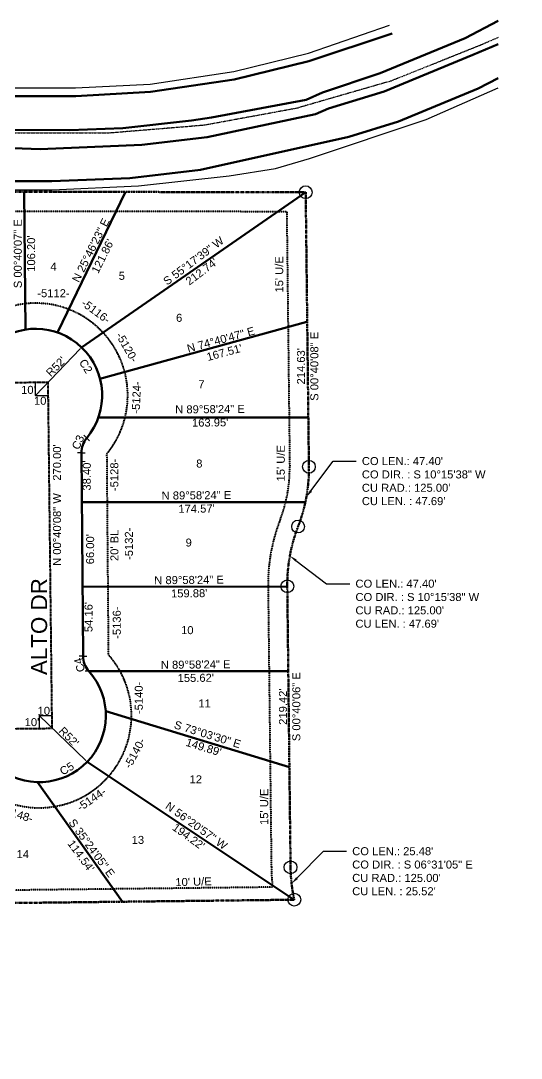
# Model space of a CAD drawing. Header units: feet. Extents: x -96 to 7087, y -114 to 696.
# Drawn here: x 626 to 1017, y -114 to 696 of the extents above; entities that cross this region are included whole.
import ezdxf
from ezdxf import colors
from ezdxf.entities.mleader import LeaderData, LeaderLine
from ezdxf.math import Vec2, Vec3

# ---------------------------------------------------------------- set-up
doc = ezdxf.new("R2010")
doc.units = ezdxf.units.FT
doc.header["$MEASUREMENT"] = 0
for name, pattern in [('AutoCAD_Module2$0$BORDER2', [0.875, 0.25, -0.125, 0.25, -0.125, 0, -0.125]), ('CENTER2', [1.125, 0.75, -0.125, 0.125, -0.125]), ('HIDDEN2', [0.1875, 0.125, -0.0625])]:
    doc.linetypes.add(name, pattern=pattern)
for name, color, linetype, lineweight in [('AutoCAD_Module2$0$BOUNDARY', 7, 'AutoCAD_Module2$0$BORDER2', 90), ('BUILDINGLINE', 6, 'HIDDEN2', 40), ('EASEMENT', 3, 'HIDDEN2', 40), ('LOTLINES', 231, 'Continuous', 60), ('ROW', 5, 'Continuous', 80), ('STREET NUMBER', 40, 'HIDDEN2', 40), ('X-ROAD-CL', 2, 'CENTER2', 40), ('X-SIDEWALK', 131, 'Continuous', 30), ('X-STREET', 157, 'Continuous', 60), ('X-STREET-CL', 2, 'CENTER2', 30)]:
    doc.layers.add(name, color=color, linetype=linetype, lineweight=lineweight)
doc.layers.add('AutoCAD_Module2$0$ENDPOINT', color=1, linetype='Continuous')
doc.layers.add('DIMENSION', color=2, linetype='Continuous')
doc.styles.add('AutoCAD_Module2$0$Arial', font='arial.ttf')
doc.styles.add('AutoCAD_Module2$0$Standard', font='arial.ttf', dxfattribs={"height": 0.25})
doc.styles.get("Standard").update_dxf_attribs({"font": 'arial.ttf'})

msp = doc.modelspace()

# ---------------------------------------------------------------- linework, layer by layer
at = {"layer": 'AutoCAD_Module2$0$BOUNDARY'}
for p, q in [((443.26822, 562.74271), (848.65778, 562.1472)), ((848.65778, 562.1472), (851.16023, 347.80181)), ((834.27399, 254.51786), (836.83339, 35.11278)), ((839.72578, 9.79748), (0, 0))]:
    msp.add_line(p, q, dxfattribs=at)
for centre, start, end in [((726.16875, 346.34256), 338.81000286, 0.66888603), ((959.26548, 255.97711), 158.81000286, 180.66888603), ((961.82488, 36.57078), 180.66831219, 192.36779892)]:
    msp.add_arc(centre, 125, start, end, dxfattribs=at)
at = {"layer": 'AutoCAD_Module2$0$ENDPOINT'}
for centre in [(848.65778, 562.1472), (851.16023, 347.80181), (842.71711, 301.15983), (834.27399, 254.51786), (836.83339, 35.11278), (839.72578, 9.79748)]:
    msp.add_circle(centre, 5, dxfattribs=at)
at = {"layer": 'BUILDINGLINE'}
msp.add_line((694.84459, 200.95735), (693.53397, 358.03186), dxfattribs=at)
for centre, start, end in [((637.73496, 403.53427), 320.80379056, 131.44283475), ((640.65368, 153.55117), 230.78120103, 41.17941165)]:
    msp.add_arc(centre, 72, start, end, dxfattribs=at)
at = {"layer": 'DIMENSION'}
for p, q in [((637.73496, 403.53427), (637.73496, 413.53496)), ((637.73496, 403.53427), (647.73564, 403.53427)), ((677.69548, 370.26031), (675.57416, 372.38163)), ((677.69548, 370.26031), (679.8168, 368.13899)), ((673.5286, 358.59222), (670.5286, 358.59222)), ((673.5286, 358.59222), (676.5286, 358.59222)), ((674.85153, 200.04271), (671.85153, 200.04271)), ((674.85153, 200.04271), (677.85153, 200.04271)), ((679.42876, 188.19931), (676.42876, 188.19931)), ((679.42876, 188.19931), (682.42876, 188.19931)), ((640.65368, 153.55117), (650.65436, 153.55117)), ((640.65368, 153.55117), (640.65368, 143.55049))]:
    msp.add_line(p, q, dxfattribs=at)
at = {"layer": 'EASEMENT'}
for p, q in [((443.24618, 547.74273), (833.83163, 547.16896)), ((833.83163, 547.16896), (836.16125, 347.62669)), ((819.27501, 254.34289), (821.83441, 34.93782)), ((822.85712, 19.60135), (14.8787, 10.17428))]:
    msp.add_line(p, q, dxfattribs=at)
for centre, radius, start, end in [((726.16875, 346.34256), 110, 338.81000286, 0.66888603), ((959.26548, 255.97711), 140, 158.81000286, 180.66888603), ((961.82488, 36.57078), 140, 180.66831219, 186.96195375)]:
    msp.add_arc(centre, radius, start, end, dxfattribs=at)
at = {"layer": 'LOTLINES'}
for p, q in [((628.84914, 562.47009), (630.01844, 454.95854)), ((654.9048, 452.61784), (707.88933, 562.35399)), ((848.65778, 562.1472), (673.77022, 441.02374)), ((688.07396, 416.57208), (849.63049, 460.83048)), ((686.76166, 386.20274), (850.71101, 386.27905)), ((673.84897, 320.19673), (848.4211, 320.27798)), ((674.39967, 254.19698), (834.27687, 254.27139)), ((679.42876, 188.19931), (835.04676, 188.27174)), ((692.54144, 156.96594), (835.92144, 113.28966)), ((839.72578, 9.79748), (678.05153, 117.42084)), ((639.38361, 101.56669), (705.73611, 8.20499))]:
    msp.add_line(p, q, dxfattribs=at)
at = {"layer": 'ROW'}
msp.add_line((674.85153, 200.04271), (673.5286, 358.59222), dxfattribs=at)
for centre, radius, start, end in [((637.73496, 403.53427), 52, 320.21684169, 132.04929815), ((691.52797, 358.74241), 18, 140.21684169, 180.478063), ((692.8509, 200.1929), 18, 180.478063, 221.78292708), ((640.65368, 153.55117), 52, 230.19225516, 41.78292708)]:
    msp.add_arc(centre, radius, start, end, dxfattribs=at)
at = {"layer": 'X-ROAD-CL'}
for p, q in [((647.61752, 413.65033), (135.4696, 407.67102)), ((647.61752, 413.65033), (135.4696, 407.67102)), ((650.76975, 143.66859), (647.61752, 413.65033)), ((138.6215, 137.6896), (650.76975, 143.66859))]:
    msp.add_line(p, q, dxfattribs=at)
at = {"layer": 'X-SIDEWALK'}
for p, q in [((850.83905, 670.6932, 1164.64435), (913.99698, 692.46471, 1165.91884)), ((792.66081, 656.51585, 1164.00333), (850.83905, 670.6932, 1164.64435)), ((727.34405, 646.4335, 1163.51904), (792.66081, 656.51585, 1164.00333)), ((497.87228, 643.5184, 1159.9983), (669.09156, 643.63284, 1162.04156)), ((669.09156, 643.63284, 1162.04156), (727.34405, 646.4335, 1163.51904)), ((942.65714, 618.96073, 1165.97538), (998.94556, 643.72096, 1165.4355)), ((851.50876, 588.40339, 1164.80986), (942.65714, 618.96073, 1165.97538)), ((825.04173, 580.62257, 1163.99607), (851.50876, 588.40339, 1164.80986)), ((788.87367, 574.9731, 1163.99087), (825.04173, 580.62257, 1163.99607)), ((650.87729, 564.07973, 1161.57322), (718.10631, 567.19231, 1162.85689)), ((718.10631, 567.19231, 1162.85689), (788.87367, 574.9731, 1163.99087)), ((600.65528, 564.07973, 1161.57322), (650.87729, 564.07973, 1161.57322))]:
    msp.add_line(p, q, dxfattribs=at)
at = {"layer": 'X-STREET'}
for p, q in [((998.94556, 696.00918, 1165.07046), (973.14577, 682.42126, 1165.38809)), ((851.08378, 664.33977, 1164.58834), (916.09644, 686.16934, 1165.91446)), ((973.14577, 682.42126, 1165.38809), (906.74711, 655.18503, 1165.59706)), ((979.24159, 669.52675, 1165.40554), (998.94556, 677.81166, 792.23445)), ((792.7863, 650.11735, 1163.99256), (851.08378, 664.33977, 1164.58834)), ((910.00767, 640.73183, 1165.54959), (979.24159, 669.52675, 1165.40554)), ((727.54193, 640.57505, 1163.54148), (792.7863, 650.11735, 1163.99256)), ((906.74711, 655.18503, 1165.59706), (861.66627, 640.02334, 1164.58893)), ((998.94556, 651.29989, 1165.37225), (983.3444, 643.10094, 1165.51923)), ((669.24445, 637.14917, 1160.82349), (727.54193, 640.57505, 1163.54148)), ((861.66627, 640.02334, 1164.58893), (848.90756, 634.35542, 1164.36018)), ((866.48622, 627.55394, 1164.6449), (910.00767, 640.73183, 1165.54959)), ((983.3444, 643.10094, 1165.51923), (921.00231, 617.40457, 1165.58624)), ((589.77008, 637.14917, 1160.82349), (669.24445, 637.14917, 1160.82349)), ((848.90756, 634.35542, 1164.36018), (775.00327, 620.5262, 1163.93234)), ((856.27929, 623.1613, 1164.68013), (866.48622, 627.55394, 1164.6449)), ((759.54371, 618.18851, 1163.92495), (705.90203, 612.17123, 1162.73501)), ((775.00327, 620.5262, 1163.93234), (759.54371, 618.18851, 1163.92495)), ((771.74798, 605.24751, 1163.89398), (856.27929, 623.1613, 1164.68013)), ((882.24916, 605.42777), (921.00231, 617.40457, 1165.58624)), ((664.57389, 610.61506, 1162.00947), (587.06793, 610.76454, 1160.79657)), ((705.90203, 612.17123, 1162.73501), (664.57389, 610.61506, 1162.00947)), ((720.79544, 599.16435, 1162.91751), (771.74798, 605.24751, 1163.89398)), ((766.65273, 579.50013, 1163.95167), (882.24916, 605.42777)), ((595.70153, 597.32498, 1161.09143), (641.25294, 595.62763, 1161.87885)), ((641.25294, 595.62763, 1161.87885), (720.79544, 599.16435, 1162.91751)), ((711.45419, 573.13401, 1162.59401), (766.65273, 579.50013, 1163.95167)), ((594.56926, 570.72878, 1161.3872), (650.45269, 570.8705, 1161.94409)), ((650.45269, 570.8705, 1161.94409), (711.45419, 573.13401, 1162.59401))]:
    msp.add_line(p, q, dxfattribs=at)
at = {"layer": 'X-STREET-CL'}
for p, q in [((998.94556, 682.93839, 1165.1532), (984.84721, 676.81157, 1165.31165)), ((984.84721, 676.81157, 1165.31165), (915.25713, 648.97173, 1165.71711)), ((915.25713, 648.97173, 1165.71711), (843.24579, 628.18339, 1164.44662)), ((769.52513, 614.65192, 1163.91791), (824.62509, 624.76541, 1163.97803)), ((824.62509, 624.76541, 1163.97803), (843.24579, 628.18339, 1164.44662)), ((583.68258, 608.51118, 1160.7552), (670.60446, 608.51118, 1162.02113)), ((670.60446, 608.51118, 1162.02113), (694.82482, 608.51118, 1162.43024)), ((694.82482, 608.51118, 1162.43024), (769.52513, 614.65192, 1163.91791))]:
    msp.add_line(p, q, dxfattribs=at)

# ---------------------------------------------------------------- texts
at = {"layer": 'DIMENSION', "char_height": 6.25, "style": 'AutoCAD_Module2$0$Standard'}
for s, insert, width, attachment_point, rotation in [('\\pxqc;S 00%%D40\'07" E\\P106.20\'', (620.79498, 476.71555), 74.9493853, 1, 90), ('\\pxqc;N 25%%D46\'23" E\\P121.86\'', (661.35213, 484.77926), 74.9493853, 1, 63.48731645), ('\\pxqc;S 55%%D17\'39" W\\P212.74\'', (729.21746, 488.54355), 74.9493853, 1, 36.89518175), ("\\pxqc;15' U/E", (824.85215, 475.12628), 45.7371617, 1, 90), ('\\pxqc;5', (682.25875, 493.73263), 45.7371617, 7, 359.82033316), ('\\pxqc;6', (727.01685, 460.95026), 45.7371617, 7, 359.82033316), ('\\pxqc;N 74%%D40\'47" E\\P167.51\'', (745.42564, 440.27417), 74.9493853, 1, 15.21252541), ('\\pxqc;214.63\'\\PS 00%%D40\'08" E', (841.83795, 387.90573), 76.6655461, 1, 90), ("\\pxqc;R52'", (643.4658, 411.38383), 35.2070699, 7, 44.82033316), ('\\pxqc;C2', (662.17796, 443.97846), 45.7371617, 7, 302.12296732), ('\\pxqc;7', (744.37382, 409.17692), 45.7371617, 7, 359.82033316), ("\\pxqc;10'", (623.93617, 404.66544), 16.5547576, 7, 359.82033316), ("\\pxqc;10'", (633.96882, 396.15411), 16.5547576, 7, 359.82033316), ('\\pxqc;N 89%%D58\'24" E\\P163.95\'', (742.88887, 378.84931), 62.4290828, 7, 0.54722814), ('\\pxqc;N 00%%D40\'08" W    270.00\'', (651.40036, 269.80409), 96.1317168, 1, 90), ('\\pxqc;C3', (668.77749, 354.58287), 24.2752406, 7, 65.36029973), ("\\pxqc;15' U/E", (826.06581, 327.67923), 45.7371617, 1, 90), ("\\pxqc;38.40'", (680.89176, 318.09391), 45.7371617, 7, 89.82033316), ('\\pxqc;8', (742.73828, 347.17742), 45.7371617, 7, 359.82033316), ('\\pxqc;N 89%%D58\'24" E\\P174.57\'', (732.26769, 311.61357), 62.4290828, 7, 0.54722814), ("\\pxqc;66.00'", (683.51484, 260.56864), 45.7371617, 7, 89.82033316), ("\\pxqc;20' BL", (696.19914, 263.56167), 45.7371617, 1, 90), ('\\pxqc;9', (734.45457, 285.51102), 45.7371617, 7, 359.82033316), ('\\pxqc;N 89%%D58\'24" E\\P159.88\'', (726.52811, 245.53186), 62.4290828, 7, 0.54722814), ("\\pxqc;54.16'", (682.26627, 207.5829), 45.7371617, 7, 89.82033316), ('\\pxqc;10', (733.35953, 217.11867), 45.7371617, 7, 359.82033316), ('\\pxqc;C4', (678.43774, 182.23077), 24.2752406, 7, 105.80029915), ('\\pxqc;N 89%%D58\'24" E\\P155.62\'', (731.66578, 179.47346), 62.4290828, 7, 0.54722814), ('\\pxqc;219.42\'\\PS 00%%D40\'06" E', (827.77721, 126.13482), 68.760434, 1, 90), ('\\pxqc;11', (746.86667, 159.97646), 45.7371617, 7, 359.82033316), ("\\pxqc;10'", (636.78178, 154.08815), 16.5547576, 7, 359.82033316), ("\\pxqc;10'", (626.69623, 145.24829), 16.5547576, 7, 359.82033316), ('\\pxqc;S 73%%D03\'30" E\\P149.89\'', (737.15794, 152.85682), 74.9493853, 1, 342.89529038), ("\\pxqc;R52'", (649.13864, 147.20466), 35.2070699, 7, 314.82033316), ('\\pxqc;C5', (653.42176, 103.19379), 24.2752406, 7, 30.80661492), ('\\pxqc;12', (739.9726, 100.72183), 45.7371617, 7, 359.82033316), ("\\pxqc;15' U/E", (813.1067, 59.46804), 45.7371617, 1, 90), ('\\pxqc;N 56%%D20\'57" W\\P194.22\'', (734.73254, 91.96813), 74.9493853, 1, 324.33278399), ('\\pxqc;S 35%%D24\'05" E\\P114.54\'', (662.02685, 82.19361), 74.9493853, 1, 306.28082125), ('\\pxqc;13', (694.79439, 53.37268), 45.7371617, 7, 359.82033316), ('\\pxqc;14', (604.98891, 42.36125), 45.7371617, 7, 359.82033316), ("\\pxqc;10' U/E", (738.2938, 20.07618), 45.7371617, 7, 1.40723265)]:
    msp.add_mtext(s, dxfattribs=dict(at, insert=insert, width=width, attachment_point=attachment_point, rotation=rotation))
at = {"layer": 'DIMENSION', "insert": (634.29472, 185.1652), "char_height": 12.5, "attachment_point": 1, "rotation": 90}
msp.add_mtext_dynamic_manual_height_columns('ALTO DR', width=169.1244707, gutter_width=1, heights=[0], dxfattribs=at)
at = {"layer": 'STREET NUMBER', "char_height": 6.25, "attachment_point": 7, "style": 'AutoCAD_Module2$0$Standard'}
for s, insert, width, rotation in [('\\pxqc;4\\P\\P-5112-', (628.8814, 480.15955), 45.7371617, 359.82033316), ('\\pxqc;-5116-', (664.56841, 480.28544), 45.7371617, 323.53480602), ('\\pxqc;-5120-', (695.00971, 459.35902), 45.7371617, 299.92002861), ('\\pxqc;-5124-', (718.73292, 378.91004), 45.7371617, 87.61464046), ('\\pxqc;-5128-', (702.49449, 327.13875), 28.6393892, 90.11163102), ('\\pxqc;-5132-', (713.8709, 271.14102), 33.0649326, 90.11163102), ('\\pxqc;-5136-', (704.43195, 211.79265), 28.6393892, 90.11163102), ('\\pxqc;-5140-', (721.57841, 153.0628), 28.6393892, 90.11163102), ('\\pxqc;-5140-', (711.14493, 110.07834), 28.6393892, 61.71561094), ('\\pxqc;-5144-', (671.38514, 77.49892), 28.6393892, 34.4027923), ('\\pxqc;-5148-', (608.90624, 77.85767), 28.6393892, 342.70369444)]:
    msp.add_mtext(s, dxfattribs=dict(at, insert=insert, width=width, rotation=rotation))

# ---------------------------------------------------------------- leaders
at = {"layer": 'DIMENSION'}
ml = msp.add_multileader_mtext('Standard', dxfattribs=at)
ml.set_content('', color=256)
ml.set_leader_properties(color=256, linetype='ByLayer', lineweight=-1)
ml.build(insert=Vec2(0, 0))
ml.multileader.update_dxf_attribs({"dogleg_length": 0.36, "arrow_head_size": 1.5})
ctx = ml.context
ctx.base_point, ctx.char_height, ctx.arrow_head_size, ctx.landing_gap_size, ctx.plane_origin = Vec3(637.19496, 403.53427), 0.18, 1.5, 0.09, Vec3(637.83037, 451.32458)
ctx.text_align_type = 2
notes = []
notes.append((ctx, [(1, (1, 1, 0), (637.73496, 403.53427), (-1, 0), 0.36, [(0, [(673.77022, 441.02374)], 0, [])])]))
ctx.mtext.insert, ctx.mtext.alignment, ctx.mtext.flow_direction = Vec3(637.28496, 403.62427), 3, 5
ml = msp.add_multileader_mtext('Standard', dxfattribs=at)
ml.set_content('CO LEN.: 47.40\' \\PCO DIR. : S 10%%D15\'38" W\\PCU RAD.: 125.00\'\\PCU LEN. : 47.69\'', color=256, style='AutoCAD_Module2$0$Arial')
ml.set_leader_properties(color=256, linetype='ByLayer', lineweight=-1)
ml.build(insert=Vec2(0, 0))
ml.multileader.update_dxf_attribs({"dogleg_length": 0.36, "arrow_head_size": 6, "scale": 50})
ctx = ml.context
ctx.base_point, ctx.scale, ctx.char_height, ctx.arrow_head_size, ctx.landing_gap_size, ctx.plane_origin = Vec3(887.99633, 352.19634), 50, 6.25, 6, 4.5, Vec3(849.16973, 324.07695)
notes.append((ctx, [(0, (1, 1, 0), (869.99633, 352.19634), (1, 0), 18, [(0, [(849.16973, 324.07695)], 0, [])])]))
ctx.mtext.insert, ctx.mtext.width, ctx.mtext.flow_direction = Vec3(892.49633, 355.37463), 123.8819211, 5
ml = msp.add_multileader_mtext('Standard', dxfattribs=at)
ml.set_content('CO LEN.: 47.40\' \\PCO DIR. : S 10%%D15\'38" W\\PCU RAD.: 125.00\'\\PCU LEN. : 47.69\'', color=256, style='AutoCAD_Module2$0$Arial')
ml.set_leader_properties(color=256, linetype='ByLayer', lineweight=-1)
ml.build(insert=Vec2(0, 0))
ml.multileader.update_dxf_attribs({"dogleg_length": 0.36, "arrow_head_size": 6, "scale": 50})
ctx = ml.context
ctx.base_point, ctx.scale, ctx.char_height, ctx.arrow_head_size, ctx.landing_gap_size, ctx.plane_origin = Vec3(883, 256.5), 50, 6.25, 6, 4.5, Vec3(836.26449, 278.24271)
notes.append((ctx, [(0, (1, 1, 0), (865, 256.5), (1, 0), 18, [(0, [(836.26449, 278.24271)], 0, [])])]))
ctx.mtext.insert, ctx.mtext.width, ctx.mtext.flow_direction = Vec3(887.5, 259.67829), 123.0526328, 5
ml = msp.add_multileader_mtext('Standard', dxfattribs=at)
ml.set_content('', color=256)
ml.set_leader_properties(color=256, linetype='ByLayer', lineweight=-1)
ml.build(insert=Vec2(0, 0))
ml.multileader.update_dxf_attribs({"dogleg_length": 0.36, "arrow_head_size": 1.5})
ctx = ml.context
ctx.base_point, ctx.char_height, ctx.arrow_head_size, ctx.landing_gap_size, ctx.plane_origin = Vec3(640.11368, 153.55117), 0.18, 1.5, 0.09, Vec3(647.8527, 150.15618)
ctx.text_align_type = 2
notes.append((ctx, [(1, (1, 1, 0), (640.65368, 153.55117), (-1, 0), 0.36, [(0, [(678.05153, 117.42084)], 0, [])])]))
ctx.mtext.insert, ctx.mtext.alignment, ctx.mtext.flow_direction = Vec3(640.20368, 153.64117), 3, 5
ml = msp.add_multileader_mtext('Standard', dxfattribs=at)
ml.set_content('CO LEN.: 25.48\' \\PCO DIR. : S 06%%D31\'05" E\\PCU RAD.: 125.00\'\\PCU LEN. : 25.52\'', color=256, style='AutoCAD_Module2$0$Arial')
ml.set_leader_properties(color=256, linetype='ByLayer', lineweight=-1)
ml.build(insert=Vec2(0, 0))
ml.multileader.update_dxf_attribs({"dogleg_length": 0.36, "arrow_head_size": 6, "scale": 50})
ctx = ml.context
ctx.base_point, ctx.scale, ctx.char_height, ctx.arrow_head_size, ctx.landing_gap_size, ctx.plane_origin = Vec3(880.43584, 47.62388), 50, 6.25, 6, 4.5, Vec3(837.63287, 22.38124)
notes.append((ctx, [(0, (1, 1, 0), (862.43584, 47.62388), (1, 0), 18, [(0, [(837.63287, 22.38124)], 0, [])])]))
ctx.mtext.insert, ctx.mtext.flow_direction = Vec3(884.93584, 50.80217), 5
for ctx, leaders in notes:
    for number, flags, end, landing, length, lines in leaders:
        leader = LeaderData()
        leader.index, (leader.has_last_leader_line, leader.has_dogleg_vector, leader.attachment_direction) = number, flags
        leader.last_leader_point, leader.dogleg_vector, leader.dogleg_length = Vec3(end), Vec3(landing), length
        for number, points, colour, breaks in lines:
            line = LeaderLine()
            line.index, line.vertices, line.color, line.breaks = number, Vec3.list(points), colors.encode_raw_color(colour), breaks
            leader.lines.append(line)
        ctx.leaders.append(leader)

doc.saveas('drawing.dxf')
